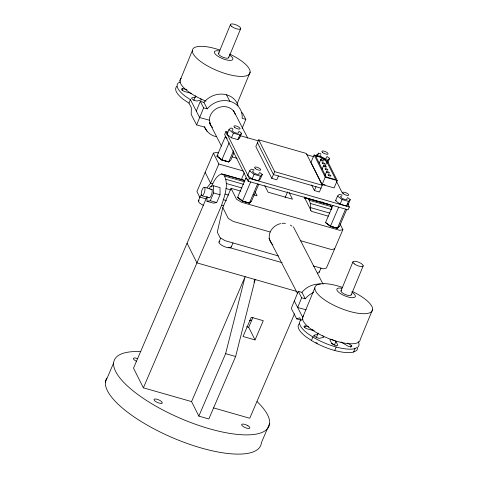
<?xml version="1.0" encoding="UTF-8"?>
<svg xmlns="http://www.w3.org/2000/svg" width="478" height="478" viewBox="0 0 478 478"><rect width="100%" height="100%" fill="white"/><g stroke="black" fill="none" stroke-linecap="round" stroke-linejoin="round"><path stroke-width="0.72" d="M209.221 188.989L210.332 186.402L213.636 185.793L220.035 187.627L220.017 194.779L216.689 202.541L213.385 203.144L206.986 201.316L206.998 197.026M206.986 201.316L210.29 200.706L213.618 192.945L213.636 185.793M253.943 282.259L255.115 279.528L235.618 356.504L208.844 418.973L198.848 416.111L191.57 401.604L143.376 387.819L221.643 205.211C224.588 195.711 229.571 183.415 223.435 174.345L221.457 173.932C215.972 175.97 213.582 182.028 211.198 186.916M310.473 210.511C310.682 206.436 310.951 201.567 307.82 198.484L305.842 198.071L304.689 198.585M240.888 191.146L231.053 188.332L222.814 207.554L217.287 232.177L220.023 237.632L224.965 240.643L278.429 255.945M198.848 416.111L225.622 353.642L245.118 276.666L191.57 401.604M179.979 80.657L192.353 50.614M182.19 90.414L182.907 88.669L186.928 89.768M216.582 136.714C211.318 135.812 206.58 132.125 204.65 127.106L196.613 124.913L191.194 114.421L191.355 107.765L188.971 103.152L190.405 99.669L185.219 96.215A31.871 10.385 22.4 0 1 178.336 82.897L180.517 81.858M193.799 100.464L195.729 95.773M218.476 53.644L230.414 24.665M196.303 111.075L200.294 101.378L203.933 102.388A20.142 17.77 -27.3 0 1 223.148 94.178A20.142 17.77 -27.3 0 1 238.128 105.602M196.613 124.913L203.646 107.849L200.294 101.378M228.795 57.485L240.733 28.507M250.137 72.124L237.763 102.167A30.986 10.098 22.4 0 1 237.052 104.013M242.095 128.397L245.811 119.369L242.466 112.892L241.253 112.557M320.475 284.069A20.142 17.77 -27.3 0 0 301.935 292.333L298.302 291.323L291.269 308.388L296.695 318.886L300.662 319.961M298.302 291.323L301.642 297.8L297.651 307.497L306.093 309.798M302.454 317.966L314.829 287.923M304.671 327.723L305.388 325.978L308.734 326.892M312.469 330.489L312.947 329.33M357.592 348.235A31.871 10.391 22.4 0 1 356.361 350.661L353.188 352.166A31.871 10.391 22.4 0 1 312.283 341.017L311.453 340.461L312.881 336.978L307.695 333.525A31.871 10.391 22.4 0 1 300.811 320.206L302.998 319.167M313.688 336.375L314.166 335.215L317.774 334.325M316.281 337.773L318.211 333.082M340.957 290.953L352.889 261.974M351.276 294.795L363.208 265.816M333.74 340.205A3.597 1.171 22.4 0 1 335.926 341.495L334.492 344.979A3.597 1.171 22.4 0 0 331.654 343.431M334.755 350.494L336.189 347.01M350.517 347.058L351.234 345.313L347.398 343.043M353.63 351.957L355.064 348.474L357.795 347.177A31.871 10.391 22.4 0 0 358.225 341.573M372.619 309.433L360.245 339.476A30.986 10.098 22.4 0 1 326.773 337.755A30.986 10.098 22.4 0 1 303.649 315.611M105.381 382.227L113.621 363.005M218.595 153.026L216.456 152.416L213.397 153.145L196.918 191.588L199.655 197.038L205.976 198.848M228.024 132.191L225.879 131.581L224.648 134.461L248.13 181.252L348.109 209.86L349.346 206.98L347.691 203.682M233.873 152.9L230.749 160.19L228.693 162.012L221.756 160.028L216.881 156.222L225.216 136.917M198.298 200.993L200.025 196.96M238.857 131.139L241.641 133.284L239.663 137.897L237.829 139.606L231.46 137.807L226.919 134.306L228.896 129.693L230.725 127.984L232.852 128.588M213.397 153.145L218.84 163.996L210.607 183.217L206.956 187.824M221.756 160.028L229.147 142.791M231.46 137.807L233.437 133.195L228.896 129.693M207.129 196.416L133.511 368.168L143.376 387.819M237.829 139.606L239.807 134.993L241.641 133.284M228.693 162.012L233.521 150.743M241.145 180.051L244.27 172.761M311.578 184.95L314.393 190.567L319.394 191.995L322.274 185.267L306.308 153.45L258.718 139.833L255.832 146.561L271.803 178.378L276.798 179.812L278.447 175.964M258.801 184.138L251.41 201.369L249.355 203.186L242.424 201.202L237.542 197.402L245.877 178.097M218.96 242.173L220.687 238.134M259.524 172.319L262.303 174.464L260.325 179.077L258.49 180.786L252.121 178.987L247.58 175.48L249.558 170.867L251.392 169.164L254.218 169.965M248.13 181.252L249.361 178.372L225.879 131.581M242.424 201.202L250.657 181.981M252.121 178.987L254.099 174.374L249.558 170.867M258.49 180.786L260.468 176.167L262.303 174.464M249.355 203.186L257.594 183.964M231.28 246.941L233.007 242.902M271.803 178.378L274.683 171.65L258.718 139.833M285.049 197.862L287.607 191.893M314.124 154.986L310.975 162.329L322.1 184.496L334.098 187.926L337.247 180.588L327.998 162.161L322.124 157.274L314.124 154.986L325.249 177.153L337.247 180.588M316.299 156.181L316.866 154.86L318.695 153.157L320.822 153.755M318.133 154.472L318.695 153.157M255.043 339.924L243.045 336.494L251.285 317.273L263.282 320.702L255.043 339.924L248.703 327.293L252.964 317.35M319.388 162.95L321.676 157.615L315.564 155.864L326.139 176.944L335.807 179.704L326.898 161.958L321.676 157.615M322.094 169.128L323.522 165.788M314.393 190.567L316.042 186.719M325.183 165.962L326.898 161.958M327.209 161.48L327.777 160.16L329.605 158.457L326.827 156.312M327.633 163.07L329.605 158.457M324.813 175.785L326.528 171.775M322.1 184.496L325.249 177.153M321.533 203.054L322.1 201.728M346.783 209.31L339.398 226.542L337.343 228.359L330.406 226.375L325.53 222.575L332.915 205.343M347.506 197.492L350.284 199.637L348.307 204.249L346.478 205.958L340.109 204.16L335.568 200.658L337.54 196.046L339.374 194.337L342.206 195.138M330.406 226.375L338.645 207.153M340.109 204.16L342.081 199.547L337.54 196.046M294.526 313.795L249.755 418.256L213.612 407.913M346.478 205.958L348.456 201.346L350.284 199.637M337.343 228.359L345.576 209.137M319.262 272.113L320.995 268.074M339.995 223.877L342.881 229.625L326.408 268.068L323.343 268.791L313.365 265.941M269.652 423.412L261.412 442.634A84.098 27.521 23.2 0 1 174.846 438.696A84.098 27.521 23.2 0 1 106.725 378.104M199.655 197.038L201.483 194.737M226.919 134.306L227.409 133.852M217.932 155.953L217.442 156.408L221.983 159.915L228.359 161.713M247.58 175.48L248.07 175.026M335.568 200.658L336.052 200.198M337.498 227.6L337.002 228.06L330.633 226.267L327.263 223.668M216.881 156.222L217.956 155.272M251.064 201.268L249.11 202.995L242.525 201.113L237.895 197.498M339.045 226.441L337.092 228.167L330.513 226.285L325.882 222.676M355.064 348.474L354.622 348.683A31.871 10.391 22.4 0 1 313.717 337.534L312.881 336.978M296.695 318.886L299.73 317.774L301.092 320.409M196.016 96.837L191.69 97.906A3.597 1.171 22.4 0 0 193.243 99.735A3.597 1.171 22.4 0 0 196.96 101.025L201.292 99.956A3.597 1.171 22.4 0 0 200.694 98.809M342.881 229.625L339.822 230.348L241.438 202.2L236.502 199.189L231.053 188.332M334.642 248.847L331.583 249.57L300.28 240.619M244.772 180.499L221.457 173.932M327.842 204.369L329.157 204.644M191.708 93.455L184.341 91.447A3.597 1.171 22.4 0 1 181.616 89.511A3.597 1.171 22.4 0 1 182.907 88.669M212.567 127.632L210.511 124.8L209.501 120.235L199.649 117.546L190.405 99.669M314.189 330.764L306.822 328.756A3.597 1.171 22.4 0 1 304.098 326.821A3.597 1.171 22.4 0 1 305.388 325.978M203.646 107.849L207.279 108.859A20.142 17.77 -27.3 0 1 229.81 101.246A20.142 17.77 -27.3 0 1 242.179 118.347L245.811 119.369M301.642 297.8L305.281 298.81A20.142 17.77 -27.3 0 1 313.598 292.446M233.437 133.195L239.807 134.993M323.528 158.965L327.777 160.16M254.099 174.374L260.468 176.167M342.081 199.547L348.456 201.346M249.02 202.887L242.645 201.089L238.104 197.587M240.165 135.668L258.018 140.771M306.583 154.669L313.723 156.712M232.141 156.904L237.13 158.332M322.991 184.281L325.064 184.872M274.683 171.65L322.274 185.267M321.043 188.153L273.446 174.536L257.481 142.719M228.448 161.815L221.864 159.933L217.233 156.324M218.84 163.996L243.433 171.034M249.361 178.372L349.346 206.98M223.435 174.345L244.718 180.433M307.82 198.484L329.814 204.781L331.332 206.604L331.905 208.474M305.842 198.071L313.652 200.306M315.068 200.712L323.582 203.15M325.004 203.556L327.131 204.166M224.947 176.167L244.814 181.849M309.332 200.306L331.332 206.604M225.909 179.28L243.649 184.353M310.294 203.425L331.583 209.513M226.255 183.492L241.868 187.956M310.64 207.631L329.802 213.116M253.537 194.761L257.05 195.771L255.067 191.821M328.302 216.152L311.441 211.33L304.181 196.864M212.71 183.821L210.607 183.217L205.158 172.367M225.963 188.523L230.934 189.945M204.459 187.298A4.427 1.512 -74 0 1 203.592 194.301A4.427 1.512 -74 0 1 201.286 192.891A4.427 1.512 -74 0 1 204.459 187.298L212.322 189.545M225.054 194.062L228.598 195.072M213.618 192.945L220.017 194.779M223.579 199.744L226.417 200.557M201.764 195.693L208.91 197.737M210.29 200.706L216.689 202.541M221.643 205.211L223.77 205.821M270.195 232.009L233.204 221.422L228.263 218.41L222.814 207.554M228.305 247.275L282.092 262.667M297.005 291.514L196.924 262.876L187.065 243.224M246.588 326.689L248.703 327.293M225.622 353.642L235.618 356.504M136.32 361.207L135.346 360.669A4.427 1.446 23.2 0 1 133.577 358.231A4.427 1.446 23.2 0 1 137.634 358.643M340.957 341.949L347.99 346.114A3.597 1.171 22.4 0 0 351.372 346.753A3.597 1.171 22.4 0 0 351.234 345.313M188.971 103.152L183.785 99.699A31.871 10.385 22.4 0 1 176.902 86.381M311.453 340.461L306.267 337.008A31.871 10.391 22.4 0 1 299.377 323.684M316.866 154.86L319.071 156.569M347.811 203.867L348.307 204.249M239.161 137.515L239.663 137.897M225.12 137.001L227.092 138.536M245.782 178.18L247.753 179.716M226.47 94.775L229.816 101.252M293.402 226.841L323.122 284.296M335.926 341.495L337.838 345.194A3.597 1.171 22.4 0 1 335.305 345.301A3.597 1.171 22.4 0 1 331.816 343.551L329.904 339.852A3.597 1.171 22.4 0 1 333.088 339.954M203.933 102.388L207.279 108.859M301.935 292.333L305.281 298.81M209.609 122.846L210.284 124.149M209.495 122.846L210.511 124.8M268.863 238.146L297.555 293.623M206.054 129.287L207.064 131.241M204.339 126.664L205.689 129.269M294.305 301.021L302.861 317.583M233.389 110.334L247.729 138.1M209.525 122.96L221.475 146.101M336.446 181.276L342.397 193.136M289.172 192.556L292.494 199.177L268.104 192.198L264.776 185.578M209.501 120.235L209.478 118.687A13.498 11.914 -27.3 0 1 221.678 106.767A13.498 11.914 -27.3 0 1 235.337 114.624M346.813 198.334A3.543 1.159 23.2 0 1 345.714 199.559A3.543 1.159 23.2 0 1 341.334 197.641A3.543 1.159 23.2 0 1 341.662 196.088M258.825 173.161A3.543 1.159 23.2 0 1 257.732 174.386A3.543 1.159 23.2 0 1 253.346 172.468A3.543 1.159 23.2 0 1 253.681 170.915M238.164 131.988A3.543 1.159 23.2 0 1 237.064 133.213A3.543 1.159 23.2 0 1 232.684 131.295A3.543 1.159 23.2 0 1 233.013 129.735M326.133 157.154A3.543 1.159 23.2 0 1 325.034 158.379A3.543 1.159 23.2 0 1 320.654 156.461A3.543 1.159 23.2 0 1 320.983 154.902M203.73 205.432A6.638 2.175 23.2 0 1 199.218 200.18M231.119 246.272A6.638 2.175 23.2 0 1 224.122 246.493A6.638 2.175 23.2 0 1 219.88 241.354M319.101 271.444A6.638 2.175 23.2 0 1 317.32 273.022M210.81 189.515A4.427 1.512 -74 0 1 211.951 193.255A4.427 1.512 -74 0 1 208.964 197.755M272.836 244.79A13.498 11.896 -26.6 0 1 269.951 232.625A13.498 11.896 -26.6 0 1 280.646 223.596M282.02 223.369A13.498 11.896 -26.6 0 1 285.444 223.369M290.403 225.078A13.498 11.896 -26.6 0 1 291.944 226.208M351.987 291.293A30.986 10.098 22.4 0 1 365.784 313.652A30.986 10.098 22.4 0 1 317.768 294.054A30.986 10.098 22.4 0 1 342.481 287.415M351.139 294.245A5.533 1.804 22.4 0 1 345.295 294.49A5.533 1.804 22.4 0 1 341.722 290.271M351.975 292.297A9.96 3.244 22.4 0 1 352.495 297.71A9.96 3.244 22.4 0 1 338.585 292.195A9.96 3.244 22.4 0 1 341.698 288.216M317.368 343.246A2.211 0.723 22.4 0 1 316.836 343.019M316.346 342.762A2.211 0.723 22.4 0 1 315.928 342.481M314.166 335.215A3.597 1.171 22.4 0 0 315.725 337.044A3.597 1.171 22.4 0 0 319.441 338.334L323.773 337.265A3.597 1.171 22.4 0 0 322.74 335.777M206.006 101.145A30.986 10.098 22.4 0 1 181.174 78.302M229.506 53.984A30.986 10.098 22.4 0 1 243.308 76.343A30.986 10.098 22.4 0 1 195.287 56.745A30.986 10.098 22.4 0 1 220 50.106M229.494 54.988A9.96 3.244 22.4 0 1 230.02 60.401A9.96 3.244 22.4 0 1 216.11 54.886A9.96 3.244 22.4 0 1 219.217 50.907M228.657 56.936A5.533 1.804 22.4 0 1 222.82 57.181A5.533 1.804 22.4 0 1 219.241 52.962M251.183 320.039A3.322 1.087 23.2 0 1 249.57 320.433M257.116 401.651A84.098 27.521 23.2 0 1 236.992 434.365A84.098 27.521 23.2 0 1 130.189 388.435A84.098 27.521 23.2 0 1 140.813 351.635M162.03 403.109L161.588 403.312A4.427 1.446 23.2 0 1 155.936 401.699A4.427 1.446 23.2 0 1 154.603 399.052L155.284 398.993A4.427 1.446 23.2 0 1 160.261 400.666A4.427 1.446 23.2 0 1 162.03 403.109M247.927 425.749L246.947 425.217A4.427 1.446 23.2 0 0 242.268 424.135A4.427 1.446 23.2 0 0 242.77 426.209L243.601 426.782A4.427 1.446 23.2 0 0 249.253 428.396A4.427 1.446 23.2 0 0 247.927 425.749M343.401 193.763A3.322 1.087 23.2 0 0 348.593 195.251A3.322 1.087 23.2 0 0 344.943 192.401A3.322 1.087 23.2 0 0 343.401 193.763M255.413 168.591A3.322 1.087 23.2 0 0 260.612 170.072A3.322 1.087 23.2 0 0 256.955 167.228A3.322 1.087 23.2 0 0 255.413 168.591M234.752 127.411A3.322 1.087 23.2 0 0 239.944 128.899A3.322 1.087 23.2 0 0 236.293 126.049A3.322 1.087 23.2 0 0 234.752 127.411M322.734 152.584A3.322 1.087 23.2 0 0 327.932 154.071A3.322 1.087 23.2 0 0 324.275 151.221A3.322 1.087 23.2 0 0 322.734 152.584M328.422 175.312A1.548 0.508 23.2 0 0 330.848 176.006A1.548 0.508 23.2 0 0 329.139 174.673A1.548 0.508 23.2 0 0 328.422 175.312M326.916 172.313A1.548 0.508 23.2 0 0 329.342 173.006A1.548 0.508 23.2 0 0 327.639 171.68A1.548 0.508 23.2 0 0 326.916 172.313M323.911 166.326A1.548 0.508 23.2 0 0 326.337 167.019A1.548 0.508 23.2 0 0 324.634 165.693A1.548 0.508 23.2 0 0 323.911 166.326M325.416 169.32A1.548 0.508 23.2 0 0 327.842 170.013A1.548 0.508 23.2 0 0 326.133 168.686A1.548 0.508 23.2 0 0 325.416 169.32M320.905 160.339A1.548 0.508 23.2 0 0 323.331 161.032A1.548 0.508 23.2 0 0 321.628 159.7A1.548 0.508 23.2 0 0 320.905 160.339M322.411 163.333A1.548 0.508 23.2 0 0 324.837 164.026A1.548 0.508 23.2 0 0 323.128 162.693A1.548 0.508 23.2 0 0 322.411 163.333M354.3 263.868A5.533 1.804 22.4 0 0 362.999 266.24A5.533 1.804 22.4 0 0 356.857 261.586A5.533 1.804 22.4 0 0 354.3 263.868M231.818 26.559A5.533 1.804 22.4 0 0 240.518 28.931A5.533 1.804 22.4 0 0 234.375 24.276A5.533 1.804 22.4 0 0 231.818 26.559"/></g></svg>
